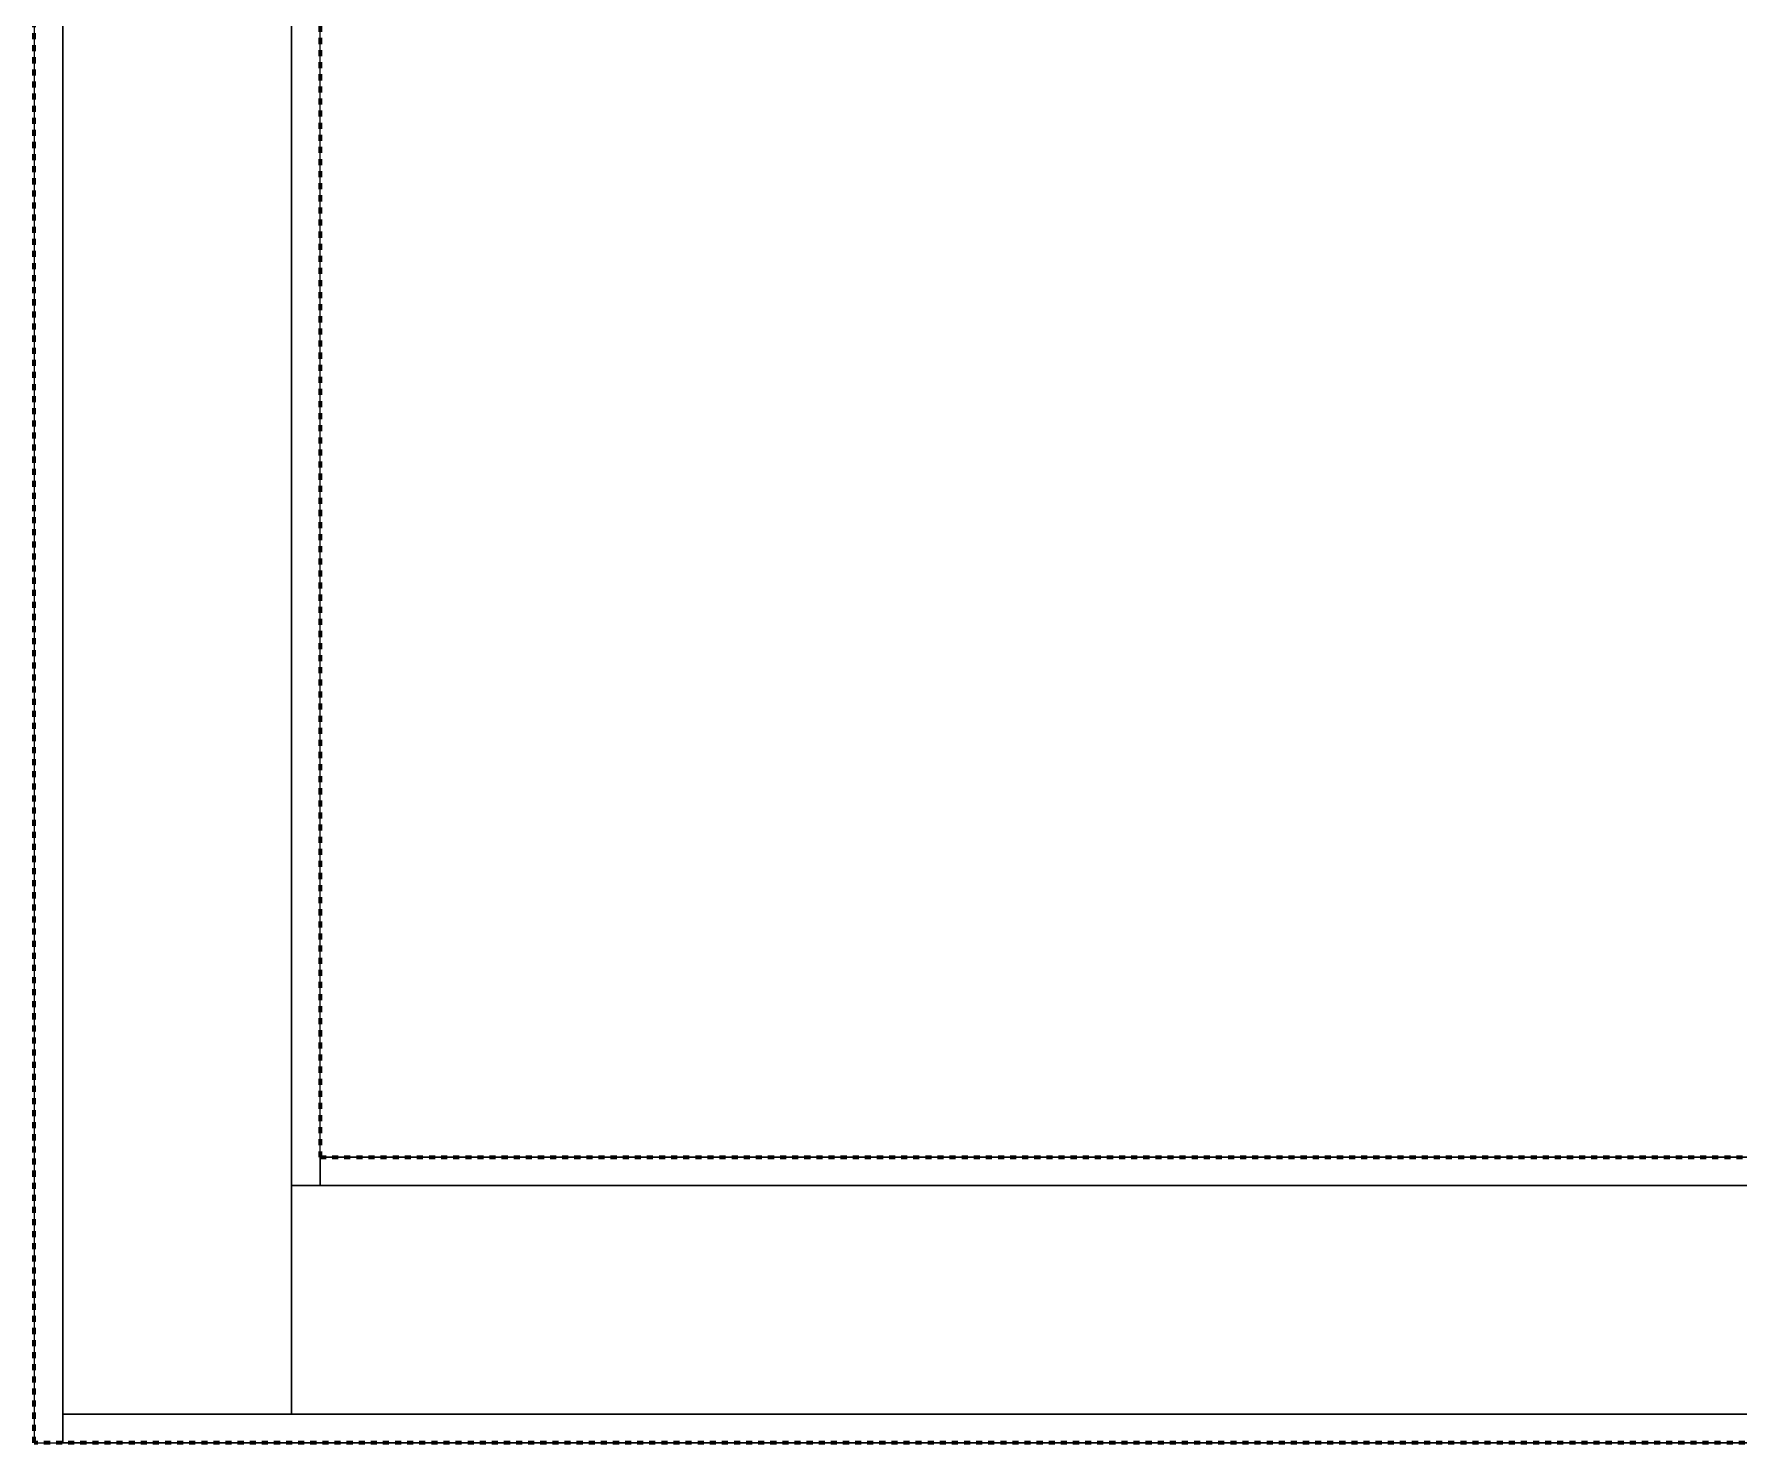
# Model space of a CAD drawing. Header units: millimetres. Extents: x -5300 to 98858, y -5196 to 93886.
# Drawn here: x 42335 to 43229, y 46335 to 47074 of the extents above; entities that cross this region are included whole.
import ezdxf

# ---------------------------------------------------------------- set-up
doc = ezdxf.new("R2010")
doc.units = ezdxf.units.MM
doc.linetypes.add('Штрих', pattern=[6.35, 3.175, -3.175])
doc.linetypes.add('Штрих_2_', pattern=[6.35, 3.175, -3.175])
for name, color, linetype, lineweight, true_color in [('_Разделитель помещений_', 4, 'Штрих', 70, 0x00ffff), ('Стены', 7, 'Continuous', 18, 0x7f7f7f), ('Стены разрез', 7, 'Continuous', 50, 0x7f7f7f)]:
    doc.layers.add(name, color=color, linetype=linetype, lineweight=lineweight, true_color=true_color)

# ---------------------------------------------------------------- blocks, each defined once
blk = doc.blocks.new('СТВ_Перегородка_Кирпич 198583 - СТВ_Перегородка_Кирпич 2-248119-Подвал')
at = {"layer": 'Стены', "color": 254, "true_color": 0xd4d4d4}
blk.add_line((42350, 46350), (42350, 52500), dxfattribs=at)
blk = doc.blocks.new('СТВ_Перегородка_Кирпич 198583 - СТВ_Перегородка_Кирпич 198583-248116-Подвал')
at = {"layer": 'Стены', "color": 254, "true_color": 0xd4d4d4}
for p, q in [((42470, 46470), (42470, 46470)), ((42485, 46470), (42485, 46470)), ((42350, 46350), (42350, 46350)), ((42470, 46350), (42470, 46350)), ((42335, 46335), (42335, 46335)), ((42350, 46335), (42350, 46335))]:
    blk.add_line(p, q, dxfattribs=at)
at = {"layer": 'Стены разрез', "color": 254, "lineweight": 25, "true_color": 0xd4d4d4}
for p, q in [((42350, 52350), (42350, 46350)), ((42470, 46350), (42470, 52350)), ((42335, 52330), (42335, 46335)), ((42350, 46335), (42350, 52330)), ((42470, 52330), (42470, 46470)), ((42485, 46470), (42485, 52330)), ((42470, 46470), (42485, 46470)), ((42350, 46350), (42470, 46350)), ((42335, 46335), (42350, 46335))]:
    blk.add_line(p, q, dxfattribs=at)
blk.add_blockref('СТВ_Перегородка_Кирпич 198583 - СТВ_Перегородка_Кирпич 2-248119-Подвал', (0, 0))
blk = doc.blocks.new('СТВ_Перегородка_Кирпич 209367 - СТВ_Перегородка_Кирпич 2-248443-Подвал')
at = {"layer": 'Стены', "color": 254, "true_color": 0xd4d4d4}
blk.add_line((42350, 46350), (44750, 46350), dxfattribs=at)
blk = doc.blocks.new('СТВ_Перегородка_Кирпич 209367 - СТВ_Перегородка_Кирпич-248436-Подвал')
at = {"layer": 'Стены', "color": 254, "true_color": 0xd4d4d4}
for p, q in [((44750, 46485), (42485, 46485)), ((42485, 46485), (42485, 46485)), ((44735, 46485), (42485, 46485)), ((42485, 46470), (42485, 46485)), ((42485, 46485), (44750, 46485)), ((42485, 46485), (42485, 46485)), ((42485, 46485), (42485, 46470)), ((42485, 46485), (42485, 46470)), ((42470, 46350), (42470, 46470)), ((42470, 46470), (44750, 46470)), ((42470, 46470), (42470, 46470)), ((42470, 46470), (42470, 46350)), ((42470, 46470), (42470, 46350)), ((44750, 46470), (42470, 46470)), ((42470, 46470), (42470, 46470)), ((44750, 46470), (42470, 46470)), ((44750, 46470), (42485, 46470)), ((42485, 46470), (42485, 46470)), ((44750, 46470), (42485, 46470)), ((42485, 46470), (42485, 46470)), ((44735, 46470), (42485, 46470)), ((42350, 46335), (42350, 46350)), ((42350, 46350), (44750, 46350)), ((42350, 46350), (42350, 46335)), ((42350, 46350), (42350, 46335)), ((42350, 46350), (42350, 46350)), ((42350, 46350), (42350, 46350)), ((44750, 46350), (42350, 46350)), ((44750, 46350), (42350, 46350)), ((44750, 46350), (42470, 46350)), ((42470, 46350), (42470, 46350)), ((42470, 46350), (44750, 46350)), ((42470, 46350), (44750, 46350)), ((42470, 46350), (42470, 46350)), ((44750, 46335), (42350, 46335)), ((42350, 46335), (42350, 46335)), ((42350, 46335), (42350, 46335)), ((42350, 46335), (44750, 46335)), ((42350, 46335), (44750, 46335))]:
    blk.add_line(p, q, dxfattribs=at)
blk = doc.blocks.new('СТВ_Перегородка_Кирпич 209367 - СТВ_Перегородка_Кирпич 209367-248440-Подвал')
for name in ['СТВ_Перегородка_Кирпич 209367 - СТВ_Перегородка_Кирпич-248436-Подвал', 'СТВ_Перегородка_Кирпич 209367 - СТВ_Перегородка_Кирпич 2-248443-Подвал']:
    blk.add_blockref(name, (0, 0))

msp = doc.modelspace()

# ---------------------------------------------------------------- linework, layer by layer
at = {"layer": '_Разделитель помещений_', "color": 131, "linetype": 'Штрих_2_', "true_color": 0xaaffff}
for p, q in [((42335, 46335), (42335, 52330)), ((42485, 52330), (42485, 46485)), ((42485, 46485), (44735, 46485)), ((44750, 46335), (42335, 46335))]:
    msp.add_line(p, q, dxfattribs=at)

# ---------------------------------------------------------------- block references
at = {"layer": 'Стены', "color": 254, "true_color": 0xd4d4d4}
for name in ['СТВ_Перегородка_Кирпич 198583 - СТВ_Перегородка_Кирпич 198583-248116-Подвал', 'СТВ_Перегородка_Кирпич 209367 - СТВ_Перегородка_Кирпич 209367-248440-Подвал']:
    msp.add_blockref(name, (0, 0), dxfattribs=at)

doc.saveas('drawing.dxf')
